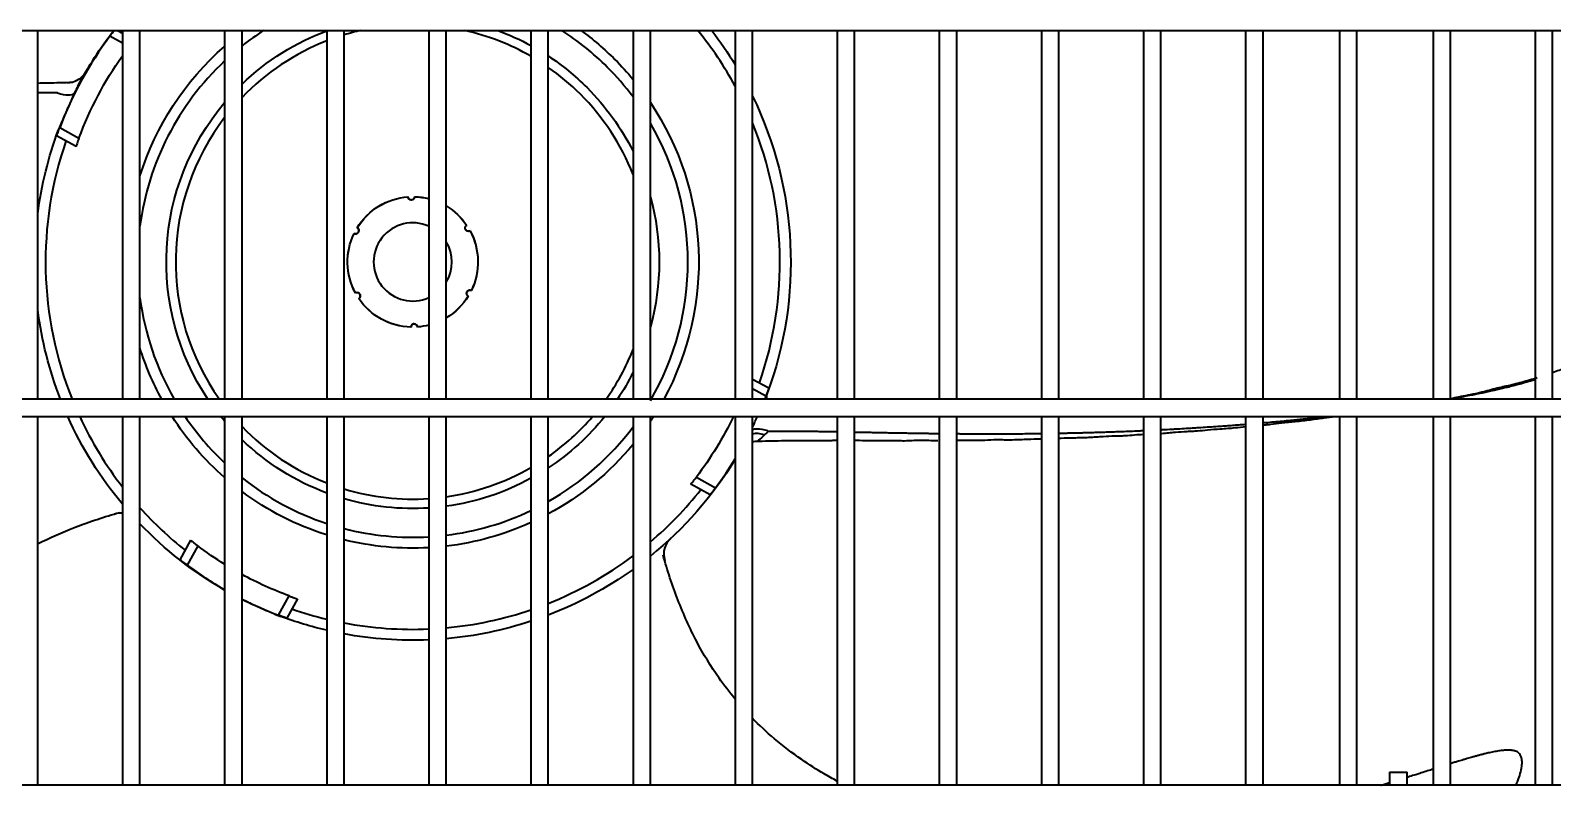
# Model space of a CAD drawing. Extents: x 58467 to 79089, y -33726 to -17391.
# Drawn here: x 78456.35 to 78491.38, y -19736.11 to -19718.75 of the extents above; entities that cross this region are included whole.
import ezdxf

# ---------------------------------------------------------------- set-up
doc = ezdxf.new("R2010")
doc.units = 0
doc.header["$LTSCALE"] = 100
doc.layers.add('+ENTE-ST-DOSEME USTU KONDDRENAJ', color=110, linetype='DOSEMEUSTUKONDENSDRENAJ_LINE', lineweight=40)
doc.linetypes.add('DOSEMEUSTUKONDENSDRENAJ_LINE', pattern='A,300,-40,["CD",Standard,S=15,R=0,X=-35,Y=-7.5],0', length=340)

# ---------------------------------------------------------------- blocks, each defined once
blk = doc.blocks.new('4. KAT SOL')
at = {"color": 3}
for p, q in [((54065.897, -32419.829, -3.539), (54184.259, -32419.829, -3.539)), ((54147.107, -32428.307, -3.539), (54147.107, -32419.829, -3.539)), ((54149.058, -32420.119, -3.539), (54148.767, -32419.959, -3.539)), ((54148.945, -32419.829, -3.539), (54149.058, -32419.891, -3.539)), ((54149.058, -32419.829, -3.539), (54149.058, -32428.307, -3.539)), ((54149.458, -32428.307, -3.539), (54149.458, -32419.829, -3.539)), ((54151.408, -32419.829, -3.539), (54151.408, -32428.307, -3.539)), ((54151.808, -32428.307, -3.539), (54151.808, -32419.829, -3.539)), ((54153.757, -32419.829, -3.539), (54153.757, -32428.307, -3.539)), ((54154.157, -32428.307, -3.539), (54154.157, -32419.829, -3.539)), ((54156.107, -32419.829, -3.539), (54156.107, -32428.307, -3.539)), ((54156.507, -32428.307, -3.539), (54156.507, -32419.829, -3.539)), ((54158.457, -32419.829, -3.539), (54158.457, -32428.307, -3.539)), ((54158.856, -32428.307, -3.539), (54158.856, -32419.829, -3.539)), ((54160.806, -32419.829, -3.539), (54160.806, -32428.307, -3.539)), ((54161.206, -32428.307, -3.539), (54161.206, -32419.829, -3.539)), ((54163.156, -32419.829, -3.539), (54163.156, -32428.307, -3.539)), ((54163.556, -32428.307, -3.539), (54163.556, -32419.829, -3.539)), ((54165.505, -32419.829, -3.539), (54165.505, -32428.307, -3.539)), ((54165.905, -32428.307, -3.539), (54165.905, -32419.829, -3.539)), ((54167.855, -32419.829, -3.539), (54167.855, -32428.307, -3.539)), ((54168.255, -32428.307, -3.539), (54168.255, -32419.829, -3.539)), ((54170.205, -32419.829, -3.539), (54170.205, -32428.307, -3.539)), ((54170.605, -32428.307, -3.539), (54170.605, -32419.829, -3.539)), ((54172.554, -32419.829, -3.539), (54172.554, -32428.307, -3.539)), ((54172.954, -32428.307, -3.539), (54172.954, -32419.829, -3.539)), ((54174.904, -32419.829, -3.539), (54174.904, -32428.307, -3.539)), ((54175.304, -32428.307, -3.539), (54175.304, -32419.829, -3.539)), ((54177.061, -32419.829, -3.539), (54177.061, -32428.307, -3.539)), ((54177.46, -32428.307, -3.539), (54177.46, -32419.829, -3.539)), ((54179.217, -32419.829, -3.539), (54179.217, -32428.307, -3.539)), ((54179.617, -32428.307, -3.539), (54179.617, -32419.829, -3.539)), ((54181.567, -32419.829, -3.539), (54181.567, -32428.307, -3.539)), ((54181.967, -32428.307, -3.539), (54181.967, -32419.829, -3.539)), ((54147.612, -32422.063, -3.539), (54148.056, -32422.306, -3.539)), ((54147.988, -32422.497, -3.539), (54147.542, -32422.253, -3.539)), ((54163.556, -32427.845, -3.539), (54163.93, -32428.05, -3.539)), ((54163.86, -32428.24, -3.539), (54163.556, -32428.073, -3.539)), ((54184.259, -32428.307, -3.539), (54065.897, -32428.307, -3.539)), ((54065.897, -32428.707, -3.539), (54184.259, -32428.707, -3.539)), ((54147.107, -32437.185, -3.539), (54147.107, -32428.707, -3.539)), ((54149.058, -32428.707, -3.539), (54149.058, -32437.185, -3.539)), ((54149.458, -32437.185, -3.539), (54149.458, -32428.707, -3.539)), ((54151.408, -32428.707, -3.539), (54151.408, -32437.185, -3.539)), ((54151.808, -32437.185, -3.539), (54151.808, -32428.707, -3.539)), ((54153.757, -32428.707, -3.539), (54153.757, -32437.185, -3.539)), ((54154.157, -32437.185, -3.539), (54154.157, -32428.707, -3.539)), ((54156.107, -32428.707, -3.539), (54156.107, -32437.185, -3.539)), ((54156.507, -32437.185, -3.539), (54156.507, -32428.707, -3.539)), ((54158.457, -32428.707, -3.539), (54158.457, -32437.185, -3.539)), ((54158.856, -32437.185, -3.539), (54158.856, -32428.707, -3.539)), ((54160.806, -32428.707, -3.539), (54160.806, -32437.185, -3.539)), ((54161.206, -32437.185, -3.539), (54161.206, -32428.707, -3.539)), ((54163.156, -32428.707, -3.539), (54163.156, -32437.185, -3.539)), ((54163.556, -32437.185, -3.539), (54163.556, -32428.707, -3.539)), ((54165.505, -32428.707, -3.539), (54165.505, -32437.185, -3.539)), ((54165.905, -32437.185, -3.539), (54165.905, -32428.707, -3.539)), ((54167.855, -32428.707, -3.539), (54167.855, -32437.185, -3.539)), ((54168.255, -32437.185, -3.539), (54168.255, -32428.707, -3.539)), ((54170.205, -32428.707, -3.539), (54170.205, -32437.185, -3.539)), ((54170.605, -32437.185, -3.539), (54170.605, -32428.707, -3.539)), ((54172.554, -32428.707, -3.539), (54172.554, -32437.185, -3.539)), ((54172.954, -32437.185, -3.539), (54172.954, -32428.707, -3.539)), ((54174.904, -32428.707, -3.539), (54174.904, -32437.185, -3.539)), ((54175.304, -32437.185, -3.539), (54175.304, -32428.707, -3.539)), ((54177.061, -32428.707, -3.539), (54177.061, -32437.185, -3.539)), ((54177.46, -32437.185, -3.539), (54177.46, -32428.707, -3.539)), ((54179.217, -32428.707, -3.539), (54179.217, -32437.186, -3.539)), ((54179.617, -32437.186, -3.539), (54179.617, -32428.707, -3.539)), ((54179.617, -32437.186, -3.539), (54179.617, -32428.707, -3.539)), ((54181.567, -32428.707, -3.539), (54181.567, -32437.186, -3.539)), ((54181.967, -32437.186, -3.539), (54181.967, -32428.707, -3.539)), ((54162.263, -32430.1, -3.539), (54162.706, -32430.344, -3.539)), ((54162.584, -32430.504, -3.539), (54162.139, -32430.26, -3.539)), ((54150.384, -32431.998, -3.539), (54150.628, -32431.553, -3.539)), ((54161.672, -32431.511, -3.539), (54161.652, -32431.529, -3.539)), ((54150.788, -32431.678, -3.539), (54150.545, -32432.121, -3.539)), ((54152.648, -32433.275, -3.539), (54152.891, -32432.832, -3.539)), ((54153.082, -32432.9, -3.539), (54152.838, -32433.345, -3.539)), ((54178.218, -32436.886, -3.539), (54178.218, -32437.186, -3.539)), ((54178.618, -32437.186, -3.539), (54178.618, -32436.886, -3.539)), ((54184.259, -32437.186, -3.539), (54065.897, -32437.186, -3.539))]:
    blk.add_line(p, q, dxfattribs=at)
for centre, radius, start, end in [((54155.738, -32425.156, -3.539), 8.694, 143.2955, 159.1626), ((54155.737, -32425.151, -3.539), 6.332, 122.7938, 128.3513), ((54155.737, -32425.151, -3.539), 5.455, 111.2737, 136.0744), ((54155.737, -32425.151, -3.539), 5.455, 102.6281, 106.83), ((54155.737, -32425.151, -3.539), 5.455, 60.0863, 77.3662), ((54155.737, -32425.151, -3.539), 6.332, 45, 57.2006), ((54155.737, -32425.151, -3.539), 8.449, 28.5801, 39.0506), ((54155.737, -32425.151, -3.539), 6.332, 133.1269, 172.5413), ((54155.737, -32425.151, -3.539), 5.455, 45, 55.1138), ((54155.737, -32425.151, -3.539), 6.332, 36.81, 45), ((54155.737, -32425.151, -3.539), 5.455, 21.6619, 45), ((54155.737, -32425.151, -3.539), 5.455, 142.5206, 215.3531), ((54155.737, -32425.151, -3.539), 6.332, 329.7431, 30.2569), ((54155.737, -32425.151, -3.539), 8.449, 340.7868, 22.2588), ((54155.736, -32425.15, -3.539), 8.449, 160.7965, 201.9425), ((54155.737, -32425.151, -3.539), 0.9, 65.7, 294.3), ((54155.737, -32425.151, -3.539), 0.9, 328.86, 31.14), ((54155.737, -32425.151, -3.539), 6.332, 187.4588, 209.8969), ((54155.737, -32425.151, -3.539), 5.455, 324.6525, 338.3381), ((54155.737, -32425.151, -3.539), 8.449, 204.8886, 217.7673), ((54155.737, -32425.151, -3.539), 6.332, 214.1663, 226.8731), ((54155.737, -32425.151, -3.539), 5.455, 304.8862, 319.32), ((54155.737, -32425.151, -3.539), 8.691, 334.1151, 335.8497), ((54155.737, -32425.151, -3.539), 5.455, 223.9256, 248.7262), ((54155.737, -32425.151, -3.539), 6.332, 299.52, 323.19), ((54155.737, -32425.151, -3.539), 5.455, 278.1225, 299.9138), ((54155.737, -32425.151, -3.539), 8.691, 323.3149, 328.6118), ((54155.737, -32425.151, -3.539), 6.332, 231.6487, 251.7863), ((54155.737, -32425.151, -3.539), 5.455, 253.17, 273.8925), ((54155.737, -32425.151, -3.539), 8.449, 310.3428, 321.7132), ((54155.737, -32425.151, -3.539), 8.449, 221.9985, 231.7132), ((54155.737, -32425.151, -3.539), 6.332, 276.9862, 295.4419), ((54155.737, -32425.151, -3.539), 6.332, 255.5606, 273.3525), ((54155.737, -32425.151, -3.539), 8.449, 291.6703, 306.8719), ((54155.737, -32425.151, -3.539), 8.691, 233.3149, 240.1257), ((54155.737, -32425.151, -3.539), 8.691, 243.1224, 249.1851), ((54155.737, -32425.151, -3.539), 8.449, 250.7868, 256.4509), ((54155.737, -32425.151, -3.539), 8.449, 275.2309, 288.779), ((54155.737, -32425.151, -3.539), 8.449, 259.2259, 272.5124)]:
    blk.add_arc(centre, radius, start, end, dxfattribs=at)
at = {"color": 3, "extrusion": (0, 0, -1)}
for centre, radius, start, end in [((-54155.737, -32425.151, 3.539), 8.699, 27.6697, 37.7283), ((-54155.737, -32425.151, 3.539), 5.671, 46.1419, 69.8006), ((-54155.737, -32425.151, 3.539), 5.671, 110.1825, 118.6481), ((-54155.737, -32425.151, 3.539), 6.582, 126.0225, 135), ((-54155.737, -32425.151, 3.539), 8.699, 142.2719, 148.5298), ((-54155.737, -32425.151, 3.539), 8.191, 20.3267, 35.3728), ((-54155.737, -32425.151, 3.539), 6.582, 17.46, 48.87), ((-54155.737, -32425.151, 3.539), 5.671, 123.3675, 135), ((-54155.737, -32425.151, 3.539), 6.582, 135, 140.3606), ((-54155.737, -32425.151, 3.539), 5.671, 135, 153.36), ((-54155.737, -32425.151, 3.539), 5.671, 326.1881, 40.2356), ((-54155.737, -32425.151, 3.539), 6.582, 146.1881, 208.6481), ((-54155.737, -32425.151, 3.539), 8.699, 154.013, 200.4357), ((-54155.736, -32425.151, 3.539), 8.699, 7.2888, 20.4357), ((-54155.737, -32425.151, 3.539), 1.5, 31.5137, 85.7851), ((-54155.737, -32425.151, 3.539), 1.5, 31.6151, 85.8849), ((-54155.704, -32423.652, 3.539), 0.075, 180.1825, 357.3175), ((-54155.737, -32425.151, 3.539), 1.5, 91.5149, 104.2929), ((-54155.737, -32425.151, 3.539), 1.5, 91.6151, 104.293), ((-54155.737, -32425.151, 3.539), 1.5, 120.8995, 145.8849), ((-54155.737, -32425.151, 3.539), 1.5, 120.8996, 145.7851), ((-54155.737, -32425.151, 3.539), 5.671, 164.6606, 195.3281), ((-54155.737, -32425.151, 3.539), 1.5, 331.5149, 25.7863), ((-54155.737, -32425.151, 3.539), 1.5, 331.6151, 25.8849), ((-54154.422, -32424.43, 3.539), 0.075, 120.1825, 297.3175), ((-54157.019, -32424.373, 3.539), 0.075, 240.1825, 57.3175), ((-54155.737, -32425.151, 3.539), 1.5, 151.5149, 205.7851), ((-54155.737, -32425.151, 3.539), 1.5, 151.6151, 205.8849), ((-54154.455, -32425.929, 3.539), 0.075, 60.1825, 237.3175), ((-54155.737, -32425.151, 3.539), 1.5, 271.6151, 325.8849), ((-54155.737, -32425.151, 3.539), 1.5, 271.5149, 325.7851), ((-54155.737, -32425.151, 3.539), 1.5, 211.5149, 239.0994), ((-54155.737, -32425.151, 3.539), 1.5, 211.6151, 239.0993), ((-54157.052, -32425.873, 3.539), 0.075, 300.1825, 117.3175), ((-54155.736, -32425.151, 3.539), 8.699, 338.7281, 352.7104), ((-54155.769, -32426.651, 3.539), 0.075, 0.1825, 177.3175), ((-54155.737, -32425.151, 3.539), 1.5, 255.7067, 265.8849), ((-54155.737, -32425.151, 3.539), 1.5, 255.707, 265.7851), ((-54155.737, -32425.151, 3.539), 6.582, 331.3463, 342.5288), ((-54155.737, -32425.151, 3.539), 5.671, 206.6287, 213.8063), ((-54155.738, -32425.147, 3.539), 8.702, 320.1375, 335.8505), ((-54155.737, -32425.151, 3.539), 6.582, 311.1187, 327.3019), ((-54155.737, -32425.151, 3.539), 5.671, 319.7531, 321.1706), ((-54155.737, -32425.151, 3.539), 5.671, 218.8237, 236.6212), ((-54155.737, -32425.151, 3.539), 6.582, 212.6925, 213.8006), ((-54155.737, -32425.151, 3.539), 8.191, 205.7297, 217.1733), ((-54155.737, -32425.151, 3.539), 5.671, 290.4244, 313.8468), ((-54155.737, -32425.151, 3.539), 6.582, 219.6281, 241.7062), ((-54155.737, -32425.151, 3.539), 8.699, 211.4717, 231.0407), ((-54155.737, -32425.151, 3.539), 5.671, 241.3406, 262.1925), ((-54155.737, -32425.151, 3.539), 6.582, 287.4994, 306.6469), ((-54155.737, -32425.151, 3.539), 5.671, 266.2537, 286.1662), ((-54155.737, -32425.151, 3.539), 8.699, 299.8462, 316.2041), ((-54155.737, -32425.151, 3.539), 6.582, 245.5875, 263.2781), ((-54155.737, -32425.151, 3.539), 6.582, 266.7712, 283.8825), ((-54155.737, -32425.151, 3.539), 8.191, 301.9061, 307.1733), ((-54155.737, -32425.151, 3.539), 8.191, 290.3267, 298.6663), ((-54155.737, -32425.151, 3.539), 8.699, 234.354, 248.9829), ((-54155.737, -32425.151, 3.539), 8.699, 283.1523, 290.4357), ((-54155.737, -32425.151, 3.539), 8.699, 267.5599, 280.4611), ((-54155.737, -32425.151, 3.539), 8.699, 251.7788, 264.9192)]:
    blk.add_arc(centre, radius, start, end, dxfattribs=at)
at = {"color": 3, "extrusion": (-5.03151e-06, 5.39034e-06, 1)}
blk.add_arc((54149.013, -32431.429, -3.988), 0.5, 84.8443, 106.4677, dxfattribs=at)
at = {"color": 3, "extrusion": (-5.89787e-06, -5.50525e-06, 1)}
blk.add_arc((54162.014, -32431.875, -3.682), 0.5, 133.0877, 196.4735, dxfattribs=at)
at = {"color": 3}
for centre, major_axis, ratio, start_param, end_param in [((54164.356, -32428.363, -3.539), (-0.468, 0.175), 0.588101, 0, 0.392495), ((54163.883, -32429.423, -3.539), (-0.443, 0.232), 0.512974, -1.203049, -0.512348)]:
    blk.add_ellipse(centre, major_axis=major_axis, ratio=ratio, start_param=start_param, end_param=end_param, dxfattribs=at)
for points, knots in [([(54148.767, -32419.959, -3.539), (54148.781, -32419.941, -3.539), (54148.795, -32419.922, -3.539), (54148.821, -32419.888, -3.539), (54148.833, -32419.872, -3.539), (54148.853, -32419.846, -3.539), (54148.861, -32419.836, -3.539), (54148.867, -32419.827, -3.539)], [0, 0, 0, 0, 0.355398, 0.355398, 0.710856, 0.710856, 1, 1, 1, 1]), ([(54147.915, -32421.025, -3.539), (54147.719, -32421.032, -3.539), (54147.45, -32421.039, -3.539), (54147.181, -32421.043, -3.539), (54147.108, -32421.044, -3.539)], [0, 0, 0, 0, 0.728232, 1, 1, 1, 1]), ([(54148.178, -32420.829, -3.539), (54148.153, -32420.865, -3.539), (54148.091, -32420.936, -3.539), (54147.958, -32421.004, -3.539), (54147.85, -32421.039, -3.539), (54147.793, -32421.031, -3.539), (54147.791, -32421.03, -3.539)], [0, 0, 0, 0, 0.282775, 0.623842, 0.989494, 1, 1, 1, 1]), ([(54147.548, -32421.263, -3.539), (54147.532, -32421.263, -3.539), (54147.49, -32421.263, -3.539), (54147.406, -32421.263, -3.539), (54147.314, -32421.264, -3.539), (54147.22, -32421.263, -3.539), (54147.155, -32421.263, -3.539), (54147.117, -32421.263, -3.539), (54147.108, -32421.263, -3.539)], [0, 0, 0, 0, 0.114118, 0.296477, 0.570016, 0.752375, 0.934735, 1, 1, 1, 1]), ([(54147.561, -32421.265, -3.539), (54147.652, -32421.294, -3.539), (54147.738, -32421.309, -3.539), (54147.877, -32421.31, -3.539), (54147.93, -32421.294, -3.539), (54147.956, -32421.266, -3.539)], [0, 0, 0, 0, 0.5, 0.5, 1, 1, 1, 1]), ([(54147.956, -32421.266, -3.539), (54147.946, -32421.286, -3.539), (54147.937, -32421.307, -3.539), (54147.882, -32421.423, -3.539), (54147.839, -32421.521, -3.539), (54147.756, -32421.704, -3.539), (54147.718, -32421.79, -3.539), (54147.647, -32421.956, -3.539), (54147.614, -32422.035, -3.539), (54147.584, -32422.114, -3.539)], [0, 0, 0, 0, 0.07319, 0.07319, 0.416738, 0.416738, 0.719921, 0.719921, 1, 1, 1, 1]), ([(54147.542, -32422.253, -3.539), (54147.542, -32422.253, -3.539), (54147.543, -32422.249, -3.539), (54147.548, -32422.235, -3.539), (54147.552, -32422.225, -3.539), (54147.562, -32422.199, -3.539), (54147.567, -32422.183, -3.539), (54147.58, -32422.147, -3.539), (54147.588, -32422.127, -3.539), (54147.601, -32422.092, -3.539), (54147.606, -32422.078, -3.539), (54147.612, -32422.063, -3.539)], [0, 0, 0, 0, 0.211758, 0.211758, 0.423432, 0.423432, 0.636431, 0.636431, 0.852021, 0.852021, 1, 1, 1, 1]), ([(54148.056, -32422.306, -3.539), (54148.048, -32422.328, -3.539), (54148.04, -32422.349, -3.539), (54148.026, -32422.39, -3.539), (54148.019, -32422.409, -3.539), (54148.007, -32422.443, -3.539), (54148.002, -32422.458, -3.539), (54147.994, -32422.48, -3.539), (54147.991, -32422.488, -3.539), (54147.989, -32422.496, -3.539), (54147.988, -32422.497, -3.539), (54147.988, -32422.497, -3.539)], [0, 0, 0, 0, 0.21816, 0.21816, 0.436362, 0.436362, 0.653817, 0.653817, 0.868707, 0.868707, 1, 1, 1, 1]), ([(54154.385, -32424.498, -3.539), (54154.401, -32424.507, -3.539), (54154.445, -32424.512, -3.539), (54154.485, -32424.479, -3.539), (54154.497, -32424.441, -3.539), (54154.495, -32424.411, -3.539), (54154.48, -32424.384, -3.539), (54154.465, -32424.371, -3.539), (54154.456, -32424.367, -3.539)], [0, 0, 0, 0, 0.25, 0.5, 0.625, 0.75, 0.875, 1, 1, 1, 1]), ([(54154.495, -32425.996, -3.539), (54154.511, -32425.986, -3.539), (54154.537, -32425.95, -3.539), (54154.528, -32425.899, -3.539), (54154.502, -32425.87, -3.539), (54154.475, -32425.857, -3.539), (54154.444, -32425.856, -3.539), (54154.425, -32425.863, -3.539), (54154.417, -32425.868, -3.539)], [0, 0, 0, 0, 0.25, 0.5, 0.625, 0.75, 0.875, 1, 1, 1, 1]), ([(54155.847, -32426.649, -3.539), (54155.847, -32426.63, -3.539), (54155.829, -32426.59, -3.539), (54155.78, -32426.572, -3.539), (54155.741, -32426.58, -3.539), (54155.717, -32426.597, -3.539), (54155.701, -32426.623, -3.539), (54155.697, -32426.643, -3.539), (54155.697, -32426.653, -3.539)], [0, 0, 0, 0, 0.25, 0.5, 0.625, 0.75, 0.875, 1, 1, 1, 1]), ([(54181.967, -32427.692, -3.539), (54182.018, -32427.674, -3.539), (54182.276, -32427.58, -3.539), (54182.618, -32427.441, -3.539), (54182.976, -32427.285, -3.539), (54183.155, -32427.196, -3.539), (54183.267, -32427.142, -3.539), (54183.354, -32427.11, -3.539), (54183.447, -32427.102, -3.539), (54183.492, -32427.093, -3.539), (54183.511, -32427.091, -3.539)], [0, 0, 0, 0, 0.085996, 0.432677, 0.579521, 0.710147, 0.777201, 0.826739, 0.904569, 1, 1, 1, 1]), ([(54163.93, -32428.05, -3.539), (54163.93, -32428.05, -3.539), (54163.929, -32428.054, -3.539), (54163.924, -32428.067, -3.539), (54163.92, -32428.078, -3.539), (54163.911, -32428.104, -3.539), (54163.905, -32428.12, -3.539), (54163.892, -32428.156, -3.539), (54163.885, -32428.176, -3.539), (54163.872, -32428.21, -3.539), (54163.866, -32428.225, -3.539), (54163.86, -32428.24, -3.539)], [0, 0, 0, 0, 0.211758, 0.211758, 0.423432, 0.423432, 0.636431, 0.636431, 0.852021, 0.852021, 1, 1, 1, 1]), ([(54179.622, -32428.291, -3.539), (54179.687, -32428.278, -3.539), (54179.902, -32428.232, -3.539), (54180.113, -32428.192, -3.539), (54180.464, -32428.115, -3.539), (54180.668, -32428.051, -3.539), (54180.905, -32428, -3.539), (54181.085, -32427.961, -3.539), (54181.267, -32427.914, -3.539), (54181.414, -32427.87, -3.539), (54181.509, -32427.842, -3.539), (54181.569, -32427.824, -3.539), (54181.6, -32427.815, -3.539), (54181.616, -32427.809, -3.539)], [0, 0, 0, 0, 0.098734, 0.346332, 0.396322, 0.571696, 0.645977, 0.72631, 0.812723, 0.903867, 0.955533, 0.977657, 1, 1, 1, 1]), ([(54179.623, -32428.299, -3.539), (54179.646, -32428.295, -3.539), (54179.724, -32428.281, -3.539), (54179.829, -32428.262, -3.539), (54179.966, -32428.236, -3.539), (54180.075, -32428.214, -3.539), (54180.21, -32428.187, -3.539), (54180.318, -32428.165, -3.539), (54180.438, -32428.14, -3.539), (54180.544, -32428.116, -3.539), (54180.663, -32428.09, -3.539), (54180.782, -32428.062, -3.539), (54180.887, -32428.037, -3.539), (54180.992, -32428.012, -3.539), (54181.096, -32427.985, -3.539), (54181.199, -32427.958, -3.539), (54181.301, -32427.931, -3.539), (54181.401, -32427.903, -3.539), (54181.494, -32427.876, -3.539), (54181.548, -32427.86, -3.539), (54181.567, -32427.854, -3.539)], [0, 0, 0, 0, 0.032531, 0.11396, 0.154675, 0.236104, 0.276818, 0.358248, 0.398962, 0.460034, 0.521106, 0.582177, 0.643249, 0.683964, 0.745036, 0.806107, 0.846822, 0.907894, 0.968965, 1, 1, 1, 1]), ([(54175.302, -32428.898, -3.539), (54175.323, -32428.897, -3.539), (54175.38, -32428.893, -3.539), (54175.529, -32428.879, -3.539), (54175.747, -32428.843, -3.539), (54176.002, -32428.824, -3.539), (54176.229, -32428.801, -3.539), (54176.459, -32428.771, -3.539), (54176.686, -32428.737, -3.539), (54176.876, -32428.719, -3.539), (54176.979, -32428.707, -3.539)], [0, 0, 0, 0, 0.037568, 0.099793, 0.235444, 0.406173, 0.503648, 0.608785, 0.82508, 1, 1, 1, 1]), ([(54175.302, -32428.85, -3.539), (54175.324, -32428.848, -3.539), (54175.409, -32428.84, -3.539), (54175.525, -32428.83, -3.539), (54175.682, -32428.816, -3.539), (54175.824, -32428.802, -3.539), (54175.983, -32428.787, -3.539), (54176.126, -32428.773, -3.539), (54176.268, -32428.759, -3.539), (54176.424, -32428.743, -3.539), (54176.562, -32428.728, -3.539), (54176.674, -32428.716, -3.539), (54176.725, -32428.71, -3.539), (54176.746, -32428.708, -3.539)], [0, 0, 0, 0, 0.045948, 0.175933, 0.240925, 0.370909, 0.468398, 0.565886, 0.663374, 0.760863, 0.890847, 0.955839, 1, 1, 1, 1]), ([(54163.911, -32429.038, -3.539), (54163.82, -32429.009, -3.539), (54163.735, -32428.994, -3.539), (54163.62, -32428.993, -3.539), (54163.582, -32429, -3.539), (54163.553, -32429.012, -3.539)], [0, 0, 0, 0, 0.604116, 0.604116, 1, 1, 1, 1]), ([(54163.835, -32429.128, -3.539), (54163.783, -32429.174, -3.539), (54163.733, -32429.218, -3.539), (54163.677, -32429.262, -3.539), (54163.667, -32429.271, -3.539), (54163.67, -32429.273, -3.539)], [0, 0, 0, 0, 0.677972, 0.677972, 1, 1, 1, 1]), ([(54163.924, -32429.04, -3.539), (54163.924, -32429.04, -3.539), (54163.924, -32429.04, -3.539), (54163.896, -32429.071, -3.539), (54163.865, -32429.1, -3.539), (54163.835, -32429.128, -3.539)], [0, 0, 0, 0, 0.000046, 0.000046, 1, 1, 1, 1]), ([(54163.924, -32429.04, -3.539), (54163.94, -32429.04, -3.539), (54163.982, -32429.04, -3.539), (54164.066, -32429.04, -3.539), (54164.158, -32429.039, -3.539), (54164.252, -32429.04, -3.539), (54164.336, -32429.039, -3.539), (54164.417, -32429.04, -3.539), (54164.513, -32429.041, -3.539), (54164.613, -32429.041, -3.539), (54164.725, -32429.043, -3.539), (54164.823, -32429.044, -3.539), (54164.93, -32429.045, -3.539), (54165.03, -32429.046, -3.539), (54165.131, -32429.048, -3.539), (54165.246, -32429.05, -3.539), (54165.348, -32429.051, -3.539), (54165.441, -32429.053, -3.539), (54165.49, -32429.054, -3.539), (54165.51, -32429.055, -3.539)], [0, 0, 0, 0, 0.033268, 0.086429, 0.166172, 0.219334, 0.272495, 0.325657, 0.378819, 0.458561, 0.511723, 0.591466, 0.644627, 0.697789, 0.777532, 0.830693, 0.910436, 0.963598, 1, 1, 1, 1]), ([(54165.902, -32429.062, -3.539), (54165.947, -32429.063, -3.539), (54166.039, -32429.065, -3.539), (54166.165, -32429.067, -3.539), (54166.291, -32429.07, -3.539), (54166.417, -32429.072, -3.539), (54166.541, -32429.075, -3.539), (54166.666, -32429.077, -3.539), (54166.791, -32429.079, -3.539), (54166.916, -32429.081, -3.539), (54167.041, -32429.084, -3.539), (54167.167, -32429.086, -3.539), (54167.293, -32429.088, -3.539), (54167.436, -32429.09, -3.539), (54167.566, -32429.092, -3.539), (54167.714, -32429.094, -3.539), (54167.8, -32429.095, -3.539), (54167.853, -32429.095, -3.539), (54167.856, -32429.095, -3.539)], [0, 0, 0, 0, 0.071605, 0.144526, 0.19314, 0.266061, 0.338983, 0.387597, 0.460518, 0.533439, 0.582053, 0.654974, 0.727896, 0.77651, 0.873738, 0.922352, 0.995273, 1, 1, 1, 1]), ([(54168.253, -32429.099, -3.539), (54168.265, -32429.099, -3.539), (54168.309, -32429.1, -3.539), (54168.402, -32429.101, -3.539), (54168.532, -32429.101, -3.539), (54168.678, -32429.102, -3.539), (54168.824, -32429.103, -3.539), (54168.971, -32429.103, -3.539), (54169.119, -32429.103, -3.539), (54169.252, -32429.102, -3.539), (54169.403, -32429.102, -3.539), (54169.539, -32429.102, -3.539), (54169.707, -32429.101, -3.539), (54169.839, -32429.1, -3.539), (54170.004, -32429.098, -3.539), (54170.114, -32429.097, -3.539), (54170.19, -32429.096, -3.539), (54170.202, -32429.095, -3.539)], [0, 0, 0, 0, 0.018658, 0.069393, 0.145495, 0.221596, 0.297698, 0.3738, 0.449902, 0.526003, 0.576738, 0.678207, 0.728941, 0.83041, 0.881145, 0.982614, 1, 1, 1, 1]), ([(54170.605, -32429.207, -3.539), (54170.623, -32429.206, -3.539), (54170.736, -32429.197, -3.539), (54170.908, -32429.193, -3.539), (54171.128, -32429.191, -3.539), (54171.368, -32429.182, -3.539), (54171.62, -32429.161, -3.539), (54171.835, -32429.151, -3.539), (54172.008, -32429.148, -3.539), (54172.165, -32429.145, -3.539), (54172.344, -32429.125, -3.539), (54172.486, -32429.117, -3.539), (54172.554, -32429.114, -3.539)], [0, 0, 0, 0, 0.026236, 0.165323, 0.245888, 0.332132, 0.514466, 0.68062, 0.745287, 0.79789, 0.90324, 1, 1, 1, 1]), ([(54170.607, -32429.089, -3.539), (54170.658, -32429.088, -3.539), (54170.743, -32429.086, -3.539), (54170.894, -32429.083, -3.539), (54171.03, -32429.08, -3.539), (54171.199, -32429.076, -3.539), (54171.351, -32429.072, -3.539), (54171.516, -32429.067, -3.539), (54171.664, -32429.062, -3.539), (54171.811, -32429.058, -3.539), (54171.975, -32429.052, -3.539), (54172.122, -32429.046, -3.539), (54172.286, -32429.04, -3.539), (54172.419, -32429.034, -3.539), (54172.519, -32429.03, -3.539), (54172.554, -32429.028, -3.539)], [0, 0, 0, 0, 0.079108, 0.130174, 0.232307, 0.283373, 0.385506, 0.462105, 0.538704, 0.615303, 0.691903, 0.794035, 0.845101, 0.947234, 1, 1, 1, 1]), ([(54172.955, -32429.095, -3.539), (54172.961, -32429.094, -3.539), (54173.083, -32429.085, -3.539), (54173.286, -32429.064, -3.539), (54173.499, -32429.049, -3.539), (54173.673, -32429.042, -3.539), (54173.836, -32429.034, -3.539), (54174.047, -32429.006, -3.539), (54174.279, -32428.991, -3.539), (54174.497, -32428.978, -3.539), (54174.7, -32428.958, -3.539), (54174.83, -32428.943, -3.539), (54174.907, -32428.934, -3.539)], [0, 0, 0, 0, 0.008799, 0.183646, 0.34505, 0.408603, 0.460825, 0.566791, 0.701254, 0.778856, 0.862109, 1, 1, 1, 1]), ([(54172.964, -32429.009, -3.539), (54172.993, -32429.007, -3.539), (54173.088, -32429.002, -3.539), (54173.213, -32428.996, -3.539), (54173.375, -32428.987, -3.539), (54173.52, -32428.978, -3.539), (54173.682, -32428.969, -3.539), (54173.843, -32428.959, -3.539), (54173.988, -32428.949, -3.539), (54174.15, -32428.938, -3.539), (54174.297, -32428.928, -3.539), (54174.461, -32428.917, -3.539), (54174.608, -32428.906, -3.539), (54174.753, -32428.895, -3.539), (54174.849, -32428.887, -3.539), (54174.898, -32428.883, -3.539), (54174.899, -32428.883, -3.539)], [0, 0, 0, 0, 0.043677, 0.144139, 0.194371, 0.294833, 0.370179, 0.445526, 0.545988, 0.596219, 0.696681, 0.772028, 0.847375, 0.922721, 0.998068, 1, 1, 1, 1]), ([(54163.555, -32429.288, -3.539), (54163.595, -32429.275, -3.539), (54163.637, -32429.266, -3.539), (54163.679, -32429.272, -3.539), (54163.681, -32429.272, -3.539)], [0, 0, 0, 0, 0.962907, 1, 1, 1, 1]), ([(54163.558, -32429.278, -3.539), (54163.753, -32429.271, -3.539), (54164.15, -32429.26, -3.539), (54164.572, -32429.257, -3.539), (54164.857, -32429.255, -3.539), (54164.98, -32429.257, -3.539), (54165.111, -32429.255, -3.539), (54165.22, -32429.257, -3.539), (54165.321, -32429.257, -3.539), (54165.414, -32429.253, -3.539), (54165.475, -32429.249, -3.539), (54165.509, -32429.247, -3.539)], [0, 0, 0, 0, 0.295836, 0.599217, 0.63578, 0.724251, 0.792145, 0.857546, 0.898871, 0.942551, 1, 1, 1, 1]), ([(54165.904, -32429.246, -3.539), (54165.917, -32429.247, -3.539), (54166.026, -32429.252, -3.539), (54166.333, -32429.264, -3.539), (54166.642, -32429.253, -3.539), (54166.889, -32429.259, -3.539), (54167.014, -32429.262, -3.539), (54167.197, -32429.26, -3.539), (54167.393, -32429.242, -3.539), (54167.643, -32429.254, -3.539), (54167.772, -32429.258, -3.539), (54167.822, -32429.259, -3.539)], [0, 0, 0, 0, 0.020061, 0.161151, 0.438961, 0.54767, 0.590018, 0.628584, 0.811988, 0.925322, 1, 1, 1, 1]), ([(54168.261, -32429.252, -3.539), (54168.289, -32429.252, -3.539), (54168.42, -32429.249, -3.539), (54168.561, -32429.251, -3.539), (54168.723, -32429.253, -3.539), (54168.806, -32429.252, -3.539), (54168.959, -32429.243, -3.539), (54169.137, -32429.235, -3.539), (54169.354, -32429.239, -3.539), (54169.607, -32429.24, -3.539), (54169.894, -32429.226, -3.539), (54170.09, -32429.218, -3.539), (54170.198, -32429.217, -3.539), (54170.204, -32429.217, -3.539)], [0, 0, 0, 0, 0.047203, 0.219949, 0.250675, 0.278328, 0.333689, 0.467407, 0.546264, 0.63201, 0.815334, 0.990362, 1, 1, 1, 1]), ([(54162.139, -32430.26, -3.539), (54162.139, -32430.26, -3.539), (54162.141, -32430.257, -3.539), (54162.15, -32430.246, -3.539), (54162.157, -32430.237, -3.539), (54162.174, -32430.215, -3.539), (54162.185, -32430.202, -3.539), (54162.208, -32430.172, -3.539), (54162.221, -32430.155, -3.539), (54162.244, -32430.126, -3.539), (54162.254, -32430.113, -3.539), (54162.263, -32430.1, -3.539)], [0, 0, 0, 0, 0.211356, 0.211356, 0.422617, 0.422617, 0.635365, 0.635365, 0.851032, 0.851032, 1, 1, 1, 1]), ([(54162.706, -32430.344, -3.539), (54162.693, -32430.362, -3.539), (54162.679, -32430.38, -3.539), (54162.653, -32430.415, -3.539), (54162.64, -32430.431, -3.539), (54162.619, -32430.459, -3.539), (54162.609, -32430.471, -3.539), (54162.595, -32430.49, -3.539), (54162.589, -32430.497, -3.539), (54162.584, -32430.503, -3.539), (54162.584, -32430.504, -3.539), (54162.584, -32430.504, -3.539)], [0, 0, 0, 0, 0.217793, 0.217793, 0.435623, 0.435623, 0.652794, 0.652794, 0.867695, 0.867695, 1, 1, 1, 1]), ([(54147.104, -32431.636, -3.539), (54147.384, -32431.494, -3.539), (54148.003, -32431.224, -3.539), (54148.644, -32431.009, -3.539), (54148.994, -32430.913, -3.539)], [0, 0, 0, 0, 0.466455, 1, 1, 1, 1]), ([(54150.628, -32431.553, -3.539), (54150.628, -32431.553, -3.539), (54150.631, -32431.556, -3.539), (54150.642, -32431.565, -3.539), (54150.651, -32431.572, -3.539), (54150.673, -32431.589, -3.539), (54150.686, -32431.6, -3.539), (54150.716, -32431.623, -3.539), (54150.733, -32431.636, -3.539), (54150.763, -32431.659, -3.539), (54150.775, -32431.668, -3.539), (54150.788, -32431.678, -3.539)], [0, 0, 0, 0, 0.211356, 0.211356, 0.422617, 0.422617, 0.635365, 0.635365, 0.851032, 0.851032, 1, 1, 1, 1]), ([(54150.545, -32432.121, -3.539), (54150.526, -32432.107, -3.539), (54150.508, -32432.094, -3.539), (54150.473, -32432.068, -3.539), (54150.457, -32432.055, -3.539), (54150.429, -32432.033, -3.539), (54150.417, -32432.024, -3.539), (54150.398, -32432.009, -3.539), (54150.391, -32432.004, -3.539), (54150.385, -32431.999, -3.539), (54150.384, -32431.998, -3.539), (54150.384, -32431.998, -3.539)], [0, 0, 0, 0, 0.217793, 0.217793, 0.435623, 0.435623, 0.652794, 0.652794, 0.867695, 0.867695, 1, 1, 1, 1]), ([(54163.147, -32435.195, -3.539), (54163.021, -32435.044, -3.539), (54162.702, -32434.627, -3.539), (54162.245, -32433.875, -3.539), (54161.821, -32432.921, -3.539), (54161.595, -32432.244, -3.539), (54161.498, -32431.894, -3.539)], [0, 0, 0, 0, 0.160983, 0.427877, 0.710763, 1, 1, 1, 1]), ([(54151.851, -32432.932, -3.539), (54151.872, -32432.942, -3.539), (54151.892, -32432.951, -3.539), (54152.008, -32433.006, -3.539), (54152.106, -32433.049, -3.539), (54152.289, -32433.131, -3.539), (54152.376, -32433.169, -3.539), (54152.541, -32433.24, -3.539), (54152.621, -32433.273, -3.539), (54152.699, -32433.303, -3.539)], [0, 0, 0, 0, 0.07319, 0.07319, 0.416738, 0.416738, 0.719921, 0.719921, 1, 1, 1, 1]), ([(54152.891, -32432.832, -3.539), (54152.913, -32432.84, -3.539), (54152.935, -32432.848, -3.539), (54152.975, -32432.863, -3.539), (54152.995, -32432.869, -3.539), (54153.028, -32432.881, -3.539), (54153.043, -32432.886, -3.539), (54153.065, -32432.894, -3.539), (54153.074, -32432.897, -3.539), (54153.081, -32432.9, -3.539), (54153.082, -32432.9, -3.539), (54153.082, -32432.9, -3.539)], [0, 0, 0, 0, 0.21816, 0.21816, 0.436362, 0.436362, 0.653817, 0.653817, 0.868707, 0.868707, 1, 1, 1, 1]), ([(54152.838, -32433.345, -3.539), (54152.838, -32433.345, -3.539), (54152.835, -32433.344, -3.539), (54152.821, -32433.339, -3.539), (54152.81, -32433.335, -3.539), (54152.784, -32433.326, -3.539), (54152.768, -32433.32, -3.539), (54152.733, -32433.307, -3.539), (54152.712, -32433.299, -3.539), (54152.678, -32433.286, -3.539), (54152.663, -32433.281, -3.539), (54152.648, -32433.275, -3.539)], [0, 0, 0, 0, 0.211758, 0.211758, 0.423432, 0.423432, 0.636431, 0.636431, 0.852021, 0.852021, 1, 1, 1, 1]), ([(54165.499, -32437.088, -3.539), (54165.4, -32437.035, -3.539), (54165.124, -32436.88, -3.539), (54164.634, -32436.57, -3.539), (54164.076, -32436.145, -3.539), (54163.71, -32435.805, -3.539), (54163.546, -32435.638, -3.539)], [0, 0, 0, 0, 0.139399, 0.390327, 0.714739, 1, 1, 1, 1]), ([(54181.106, -32436.399, -3.539), (54181.092, -32436.394, -3.539), (54181.066, -32436.388, -3.539), (54181.036, -32436.383, -3.539), (54180.99, -32436.378, -3.539), (54180.954, -32436.378, -3.539), (54180.91, -32436.378, -3.539), (54180.859, -32436.381, -3.539), (54180.813, -32436.385, -3.539), (54180.754, -32436.393, -3.539), (54180.702, -32436.401, -3.539), (54180.638, -32436.412, -3.539), (54180.578, -32436.424, -3.539), (54180.502, -32436.44, -3.539), (54180.423, -32436.459, -3.539), (54180.342, -32436.479, -3.539), (54180.269, -32436.498, -3.539), (54180.195, -32436.518, -3.539), (54180.107, -32436.543, -3.539), (54180.016, -32436.569, -3.539), (54179.91, -32436.6, -3.539), (54179.815, -32436.629, -3.539), (54179.717, -32436.658, -3.539), (54179.656, -32436.677, -3.539), (54179.623, -32436.688, -3.539), (54179.618, -32436.689, -3.539)], [0, 0, 0, 0, 0.061068, 0.102482, 0.143896, 0.18531, 0.226724, 0.268138, 0.309552, 0.350965, 0.392379, 0.433793, 0.475207, 0.516621, 0.578742, 0.620156, 0.66157, 0.702984, 0.744398, 0.806519, 0.847933, 0.910054, 0.951468, 0.992881, 1, 1, 1, 1]), ([(54181.123, -32437.188, -3.539), (54181.138, -32437.153, -3.539), (54181.197, -32437.01, -3.539), (54181.26, -32436.816, -3.539), (54181.269, -32436.614, -3.539), (54181.245, -32436.522, -3.539), (54181.21, -32436.465, -3.539), (54181.165, -32436.421, -3.539), (54181.125, -32436.403, -3.539), (54181.094, -32436.395, -3.539)], [0, 0, 0, 0, 0.125875, 0.501642, 0.656556, 0.790033, 0.847053, 0.89779, 1, 1, 1, 1]), ([(54178.218, -32436.886, -3.539), (54178.218, -32436.886, -3.539), (54178.22, -32436.886, -3.539), (54178.228, -32436.886, -3.539), (54178.237, -32436.886, -3.539), (54178.261, -32436.886, -3.539), (54178.277, -32436.886, -3.539), (54178.312, -32436.886, -3.539), (54178.332, -32436.886, -3.539), (54178.375, -32436.886, -3.539), (54178.397, -32436.886, -3.539), (54178.442, -32436.886, -3.539), (54178.465, -32436.886, -3.539), (54178.507, -32436.886, -3.539), (54178.527, -32436.886, -3.539), (54178.562, -32436.886, -3.539), (54178.577, -32436.886, -3.539), (54178.6, -32436.886, -3.539), (54178.609, -32436.886, -3.539), (54178.616, -32436.886, -3.539), (54178.618, -32436.886, -3.539), (54178.618, -32436.886, -3.539)], [0, 0, 0, 0, 0.072796, 0.072796, 0.180355, 0.180355, 0.287914, 0.287914, 0.395473, 0.395473, 0.503031, 0.503031, 0.61059, 0.61059, 0.718149, 0.718149, 0.825708, 0.825708, 0.933267, 0.933267, 1, 1, 1, 1]), ([(54179.206, -32436.819, -3.539), (54179.2, -32436.821, -3.539), (54179.149, -32436.837, -3.539), (54179.052, -32436.868, -3.539), (54178.926, -32436.908, -3.539), (54178.803, -32436.947, -3.539), (54178.704, -32436.978, -3.539), (54178.637, -32436.999, -3.539), (54178.618, -32437.005, -3.539)], [0, 0, 0, 0, 0.02815, 0.268086, 0.508023, 0.66798, 0.907917, 1, 1, 1, 1]), ([(54178.218, -32437.13, -3.539), (54178.187, -32437.139, -3.539), (54178.121, -32437.159, -3.539), (54178.054, -32437.18, -3.539), (54178.017, -32437.191, -3.539), (54178.016, -32437.192, -3.539)], [0, 0, 0, 0, 0.464341, 0.973106, 1, 1, 1, 1])]:
    blk.add_open_spline(points, degree=3, knots=knots, dxfattribs=at)
for points, degree in [([(54148.033, -32421.112, -3.539), (54148.006, -32421.162, -3.539), (54147.981, -32421.214, -3.539), (54147.956, -32421.266, -3.539)], 3), ([(54147.561, -32421.265, -3.539), (54147.557, -32421.264, -3.539), (54147.552, -32421.263, -3.539), (54147.548, -32421.263, -3.539)], 3), ([(54155.776, -32423.652, -3.539), (54155.776, -32423.682, -3.539), (54155.734, -32423.726, -3.539), (54155.673, -32423.728, -3.539), (54155.628, -32423.686, -3.539), (54155.626, -32423.656, -3.539)], 2), ([(54157.055, -32424.436, -3.539), (54157.029, -32424.451, -3.539), (54156.969, -32424.436, -3.539), (54156.938, -32424.384, -3.539), (54156.951, -32424.325, -3.539), (54156.977, -32424.308, -3.539)], 2), ([(54157.015, -32425.935, -3.539), (54156.989, -32425.92, -3.539), (54156.972, -32425.861, -3.539), (54157.002, -32425.808, -3.539), (54157.06, -32425.79, -3.539), (54157.087, -32425.804, -3.539)], 2), ([(54163.841, -32428.307, -3.539), (54163.858, -32428.268, -3.539), (54163.873, -32428.228, -3.539), (54163.888, -32428.189, -3.539)], 3), ([(54163.556, -32428.955, -3.539), (54163.594, -32428.873, -3.539), (54163.631, -32428.79, -3.539), (54163.668, -32428.707, -3.539)], 3), ([(54163.911, -32429.038, -3.539), (54163.915, -32429.039, -3.539), (54163.92, -32429.04, -3.539), (54163.924, -32429.04, -3.539)], 3), ([(54161.672, -32431.511, -3.539), (54161.677, -32431.506, -3.539), (54161.648, -32431.532, -3.539)], 2), ([(54151.807, -32432.911, -3.539), (54151.822, -32432.918, -3.539), (54151.837, -32432.925, -3.539), (54151.851, -32432.932, -3.539)], 3)]:
    blk.add_open_spline(points, degree=degree, dxfattribs=at)

msp = doc.modelspace()

# ---------------------------------------------------------------- block references
at = {"layer": '+ENTE-ST-DOSEME USTU KONDDRENAJ', "color": 3, "linetype": 'Continuous'}
msp.add_blockref('4. KAT SOL', (24309.411, 12701.082), dxfattribs=at)

doc.saveas('drawing.dxf')
